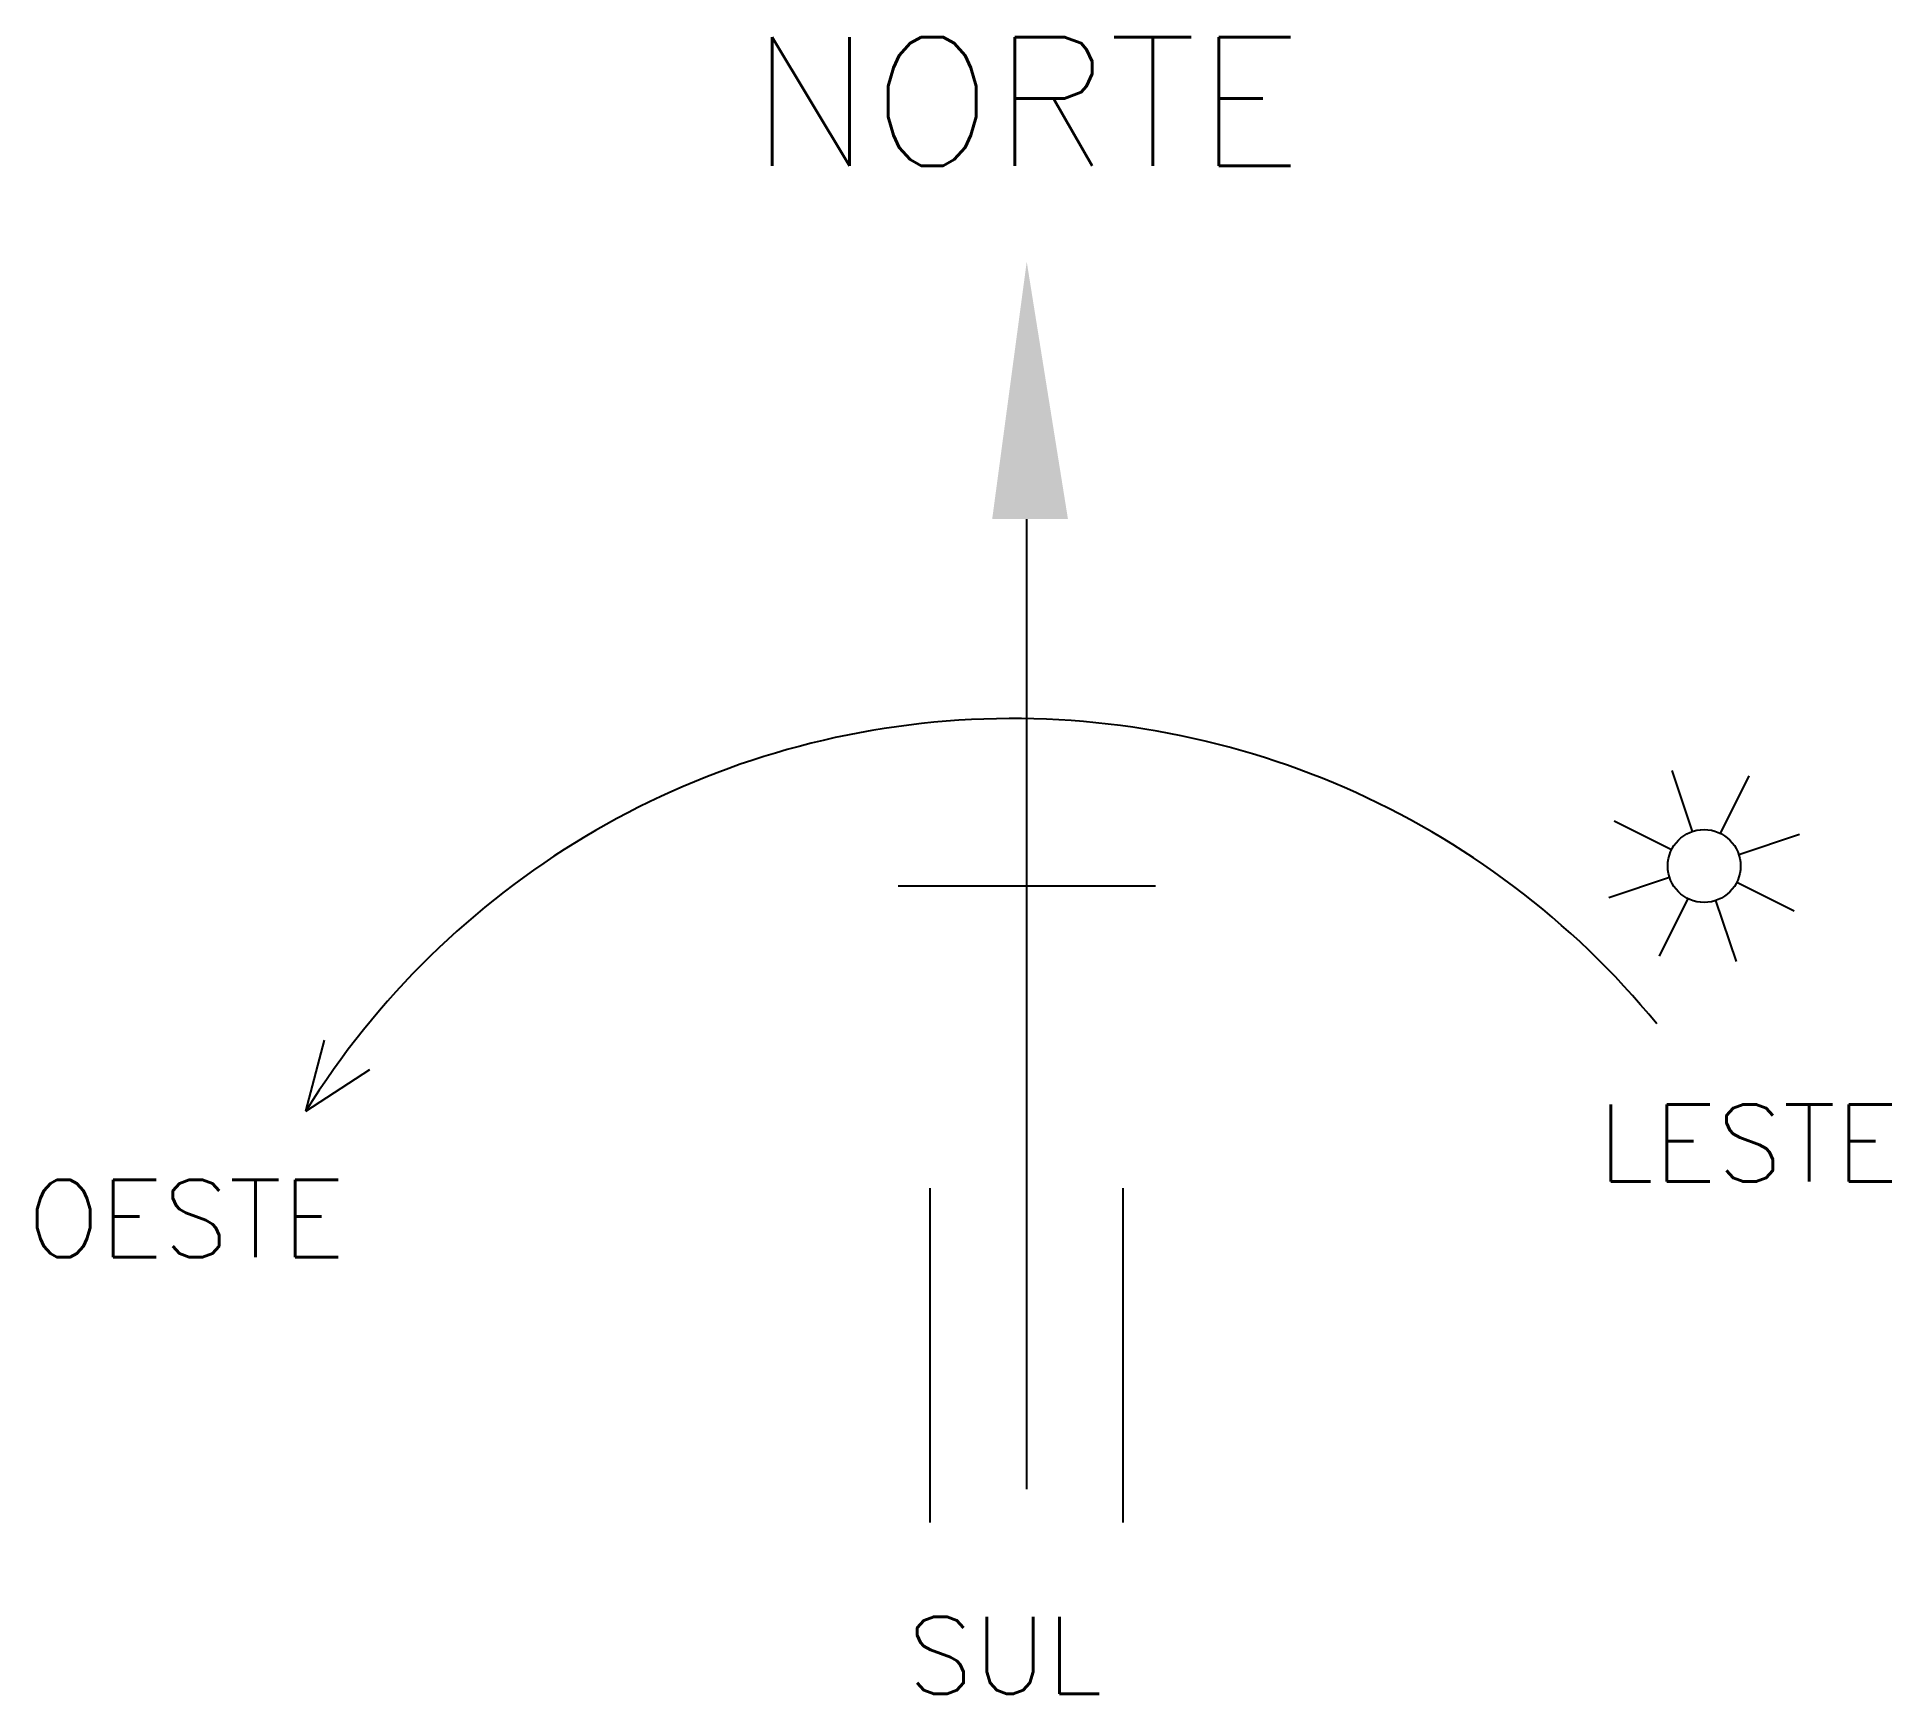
# Model space of a CAD drawing. Header units: millimetres. Extents: x 1166.34 to 1169.94, y -1287.29 to -1284.07.
import ezdxf
from ezdxf.enums import TextEntityAlignment as Align

# ---------------------------------------------------------------- set-up
doc = ezdxf.new("R2010")
doc.units = ezdxf.units.MM
doc.header["$LTSCALE"] = 10
doc.layers.add('Símbolos_Gráficos', color=1, linetype='Continuous')
doc.styles.add('r100', font='romans.shx')
doc.styles.add('R60', font='romans.shx')

msp = doc.modelspace()

# ---------------------------------------------------------------- linework, layer by layer
at = {"layer": 'Símbolos_Gráficos', "color": 3}
for p, q in [((1168.2594, -1286.8911), (1168.2594, -1285.006)), ((1168.0094, -1285.719), (1168.5094, -1285.719)), ((1168.0719, -1286.9561), (1168.0719, -1286.3061)), ((1168.4469, -1286.9561), (1168.4469, -1286.3061))]:
    msp.add_line(p, q, dxfattribs=at)
at = {"layer": 'Símbolos_Gráficos'}
for p, q in [((1169.5534, -1285.6131), (1169.5139, -1285.4948)), ((1169.6075, -1285.6169), (1169.6632, -1285.5052)), ((1169.5125, -1285.6486), (1169.4009, -1285.5929)), ((1169.6431, -1285.6578), (1169.7614, -1285.6182)), ((1169.5087, -1285.7027), (1169.3904, -1285.7423)), ((1169.6393, -1285.7119), (1169.7509, -1285.7676)), ((1169.5443, -1285.7436), (1169.4886, -1285.8553)), ((1169.5983, -1285.7474), (1169.6379, -1285.8658)), ((1166.8581, -1286.1569), (1166.8944, -1286.0187)), ((1166.8581, -1286.1569), (1166.983, -1286.0756))]:
    msp.add_line(p, q, dxfattribs=at)
msp.add_circle((1169.5759, -1285.6803), 0.0708, dxfattribs=at)
msp.add_arc((1168.2318, -1287.0117), 1.6179, 39.2858, 148.1074, dxfattribs=at)
msp.add_solid([(1168.1923, -1285.006), (1168.3395, -1285.006), (1168.2594, -1284.506)], dxfattribs=at)

# ---------------------------------------------------------------- texts
at = {"layer": 'Símbolos_Gráficos', "color": 4, "style": 'r100'}
msp.add_text('NORTE', height=0.25, dxfattribs=at).set_placement((1168.2578, -1284.3195), align=Align.CENTER)
at = {"layer": 'Símbolos_Gráficos', "color": 2, "style": 'R60'}
for s, p in [('LESTE', (1169.3687, -1286.2935)), ('OESTE', (1166.3168, -1286.4403)), ('SUL', (1168.0274, -1287.2892))]:
    msp.add_text(s, height=0.15, dxfattribs=at).set_placement(p)

doc.saveas('drawing.dxf')
